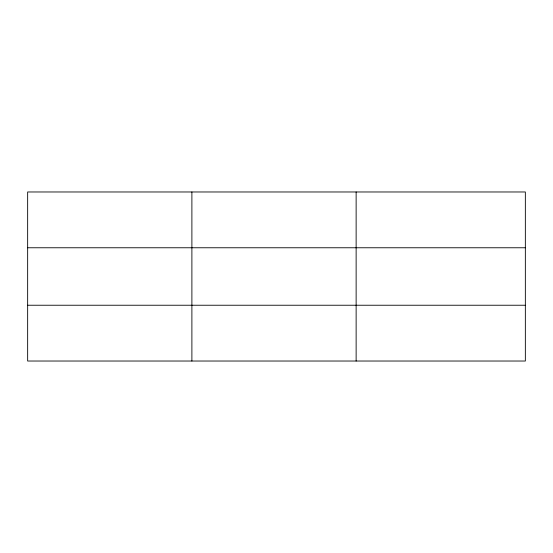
<?xml version="1.0" encoding="UTF-8"?>
<svg xmlns="http://www.w3.org/2000/svg" width="553" height="553" viewBox="0 0 553 553"><rect width="100%" height="100%" fill="white"/><g stroke="black" fill="none" stroke-linecap="round" stroke-linejoin="round"><path stroke-width="0.83" d="M191.891 191.974L191.891 361.026M356.132 191.974L356.132 361.026M525.35 305.235L525.35 361.026L27.65 361.026L27.65 191.974L525.35 191.974L525.35 305.235L27.65 305.235M27.65 247.765L525.35 247.765"/></g></svg>
